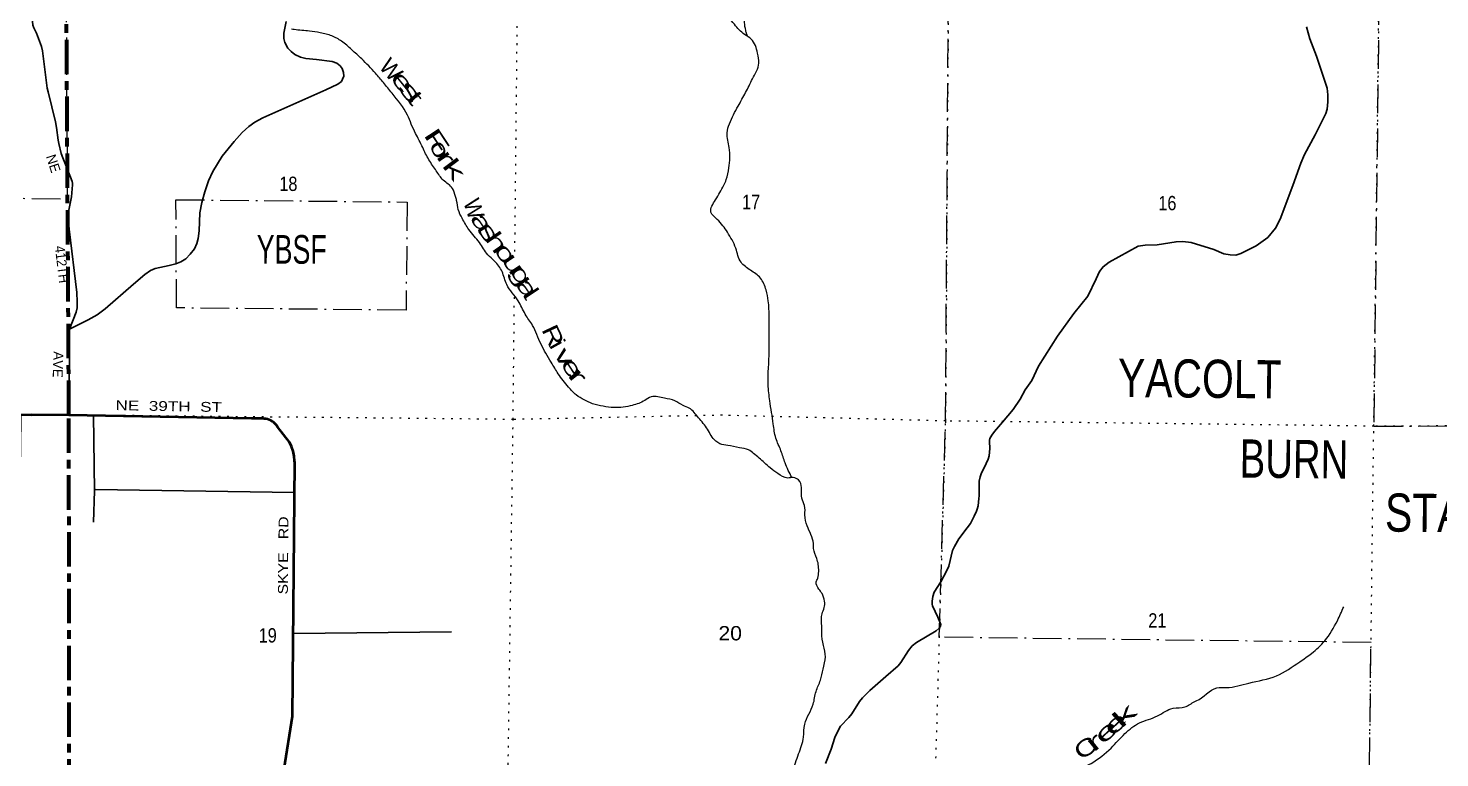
# Model space of a CAD drawing. Header units: feet. Extents: x -481249 to -254670, y -730376 to -544252.
# Drawn here: x -320127 to -302916, y -678822 to -669920 of the extents above; entities that cross this region are included whole.
import ezdxf

# ---------------------------------------------------------------- set-up
doc = ezdxf.new("R2010")
doc.units = ezdxf.units.FT
doc.header["$LTSCALE"] = 70
for name, pattern in [('DOT_DASHED', [7.7, 5, -1.2, 0.3, -1.2]), ('DOTTED', [1.5, 0.3, -1.2]), ('LONG_DASH_SHORT_DASH', [9.9, 6, -1.2, 1.5, -1.2])]:
    doc.linetypes.add(name, pattern=pattern)
for name, color, linetype, lineweight in [('11', 7, 'LONG_DASH_SHORT_DASH', 60), ('26', 7, 'Continuous', 40), ('27', 7, 'Continuous', 13), ('29', 7, 'Continuous', 25), ('39', 7, 'Continuous', 13), ('41', 7, 'Continuous', 13), ('44', 7, 'DOT_DASHED', 13), ('7', 7, 'DOTTED', 13)]:
    doc.layers.add(name, color=color, linetype=linetype, lineweight=lineweight)
doc.layers.add('30', color=7, linetype='Continuous')

msp = doc.modelspace()

# ---------------------------------------------------------------- linework, layer by layer
at = {"layer": '11'}
msp.add_lwpolyline([(-319641.43, -683962.72), (-319626.52, -679952.84), (-319631.01, -674639.32), (-319662.13, -669373.55), (-319514.74, -664080.04), (-319471.65, -658803.22), (-319294.19, -653664.43), (-319210.59, -648350.04), (-319207.82, -643094.74), (-319203.18, -638320.79)], dxfattribs=at)
at = {"layer": '26'}
for points in [[(-320445.73, -675764.24), (-320431.06, -675744.64), (-320418.52, -675723.61), (-320408.24, -675701.39), (-320406.56, -675697.06), (-320263.27, -675314.32), (-320243.64, -675251.48), (-320230.68, -675186.93), (-320224.54, -675121.39), (-320225, -675060.21), (-320219.74, -674634.54), (-320089.44, -674635.34)], [(-317007.41, -678956.6), (-316905.16, -678314.54), (-316877.82, -675220.21), (-316878.57, -675200.23), (-316884.99, -675140.76), (-316897.59, -675082.28), (-316916.23, -675025.44), (-316940.71, -674970.86), (-317086.48, -674784.57), (-317088.01, -674782.09), (-317100.64, -674764.12), (-317115.07, -674747.58), (-317131.15, -674732.64), (-317148.7, -674719.45), (-317167.54, -674708.18), (-317187.45, -674698.93), (-317208.22, -674691.82), (-317229.62, -674686.92), (-317251.42, -674684.28), (-317273.37, -674683.94), (-317405.45, -674680.22), (-319631.01, -674639.32), (-320089.44, -674635.34)]]:
    msp.add_lwpolyline(points, dxfattribs=at)
at = {"layer": '29'}
for p, q in [((-319631.01, -674639.32), (-319627.88, -674325.7)), ((-316884.46, -675584.92), (-319306.27, -675549.49)), ((-316894.32, -677304.5), (-314966.27, -677285.42))]:
    msp.add_line(p, q, dxfattribs=at)
for points in [[(-320019.92, -669580.97), (-320064.49, -669669.88), (-320078.41, -669709.36), (-320083.64, -669749.42), (-320080.74, -669788.33), (-320071.45, -669881.22), (-320059.84, -669916.06), (-320025.43, -669981.6)], [(-316980.48, -669839.09), (-317010.32, -669979.84), (-317009.26, -670045.96), (-316997.53, -670095.01), (-316960.23, -670163.25), (-316920.79, -670205.91), (-316874.97, -670242.16), (-316805.69, -670274.15), (-316742.81, -670289.08), (-316613.85, -670299.75), (-316422, -670325.34), (-316363.39, -670346.66), (-316323.95, -670380.79), (-316299.44, -670412.78), (-316281.32, -670461.83), (-316280.25, -670506.61), (-316294.11, -670542.87), (-316307.96, -670568.46), (-316353.79, -670602.59), (-316498.74, -670670.83), (-317266.11, -671012.06), (-317364.16, -671065.38), (-317436.64, -671118.69), (-317517.64, -671191.21), (-317615.69, -671302.1), (-317760.64, -671481.25), (-317875.74, -671668.92), (-317927.98, -671784.08), (-317973.8, -671916.31), (-318008.98, -672046.4), (-318033.48, -672172.24), (-318042.01, -672394.03)], [(-319625.58, -673593.41), (-319543.99, -673383.56), (-319532.23, -673330.25), (-319530.1, -673257.73), (-319535.46, -673144.7), (-319629.25, -672372.66), (-319636.68, -672272.43), (-319635.62, -672186.06), (-319634.55, -672155.13), (-319628.7, -672118.88), (-319599.41, -671975.98), (-319586.62, -671830.95), (-319586.59, -671811.76), (-319592.99, -671788.3), (-319612.2, -671737.12), (-319705.99, -671502.52), (-319723.56, -671449.19), (-319753.4, -671326.56), (-319761.41, -671284.98), (-319783.24, -671131.42), (-319795.51, -671063.18), (-319882.91, -670696.36), (-319894.62, -670651.57), (-319954.3, -670197.3), (-319966.04, -670141.85), (-320025.43, -669981.6)], [(-304539.21, -669902.31), (-304501.49, -670048.75), (-304418.44, -670262.91), (-304288.34, -670649.87), (-304278.84, -670730.96), (-304278.84, -670819.13), (-304288.12, -670907.31), (-304304.66, -670961.87), (-304433.87, -671220.07), (-304566.42, -671459.57), (-304611.57, -671566.82), (-304709.04, -671838.08), (-304860.97, -672250.83), (-304919.42, -672358.06), (-305014.04, -672473.59), (-305155.83, -672574.65), (-305343.37, -672668.51), (-305403.67, -672687.07), (-305469.68, -672686.51), (-305547.47, -672673.15), (-305670.53, -672621.78), (-305946.37, -672533.92), (-306046.91, -672521.21), (-306131.91, -672524.64), (-306362.96, -672564.88), (-306507.63, -672566.41), (-306593.99, -672579.3), (-306945.97, -672772.93), (-307021.83, -672829.65), (-307066.57, -672888.95), (-307106.03, -672979.13), (-307205.86, -673188.21), (-307377.98, -673400.91), (-307575.91, -673678.88), (-307808.19, -674041.86), (-307889.9, -674218.56), (-307970.37, -674333.02), (-308033.69, -674445.96), (-308117.18, -674571.26), (-308247.41, -674727.48)], [(-318042.01, -672394.03), (-318054.8, -672485.73), (-318070.79, -672545.44), (-318101.7, -672611.56), (-318151.79, -672677.67), (-318206.15, -672733.12), (-318266.9, -672771.51), (-318327.65, -672794.97), (-318407.58, -672814.16), (-318578.11, -672852.55), (-318634.6, -672876.01), (-318706, -672925.06), (-318842.42, -673044.49), (-319187.74, -673343.07), (-319287.93, -673415.57), (-319396.64, -673479.56), (-319625.58, -673593.41)], [(-319625.58, -673593.41), (-319642.53, -673654.41), (-319645.19, -673683.74), (-319643.59, -673730.13), (-319629.74, -673886.88), (-319625.47, -673946.6), (-319627.88, -674325.7)], [(-319332.75, -674641.18), (-319320.48, -675565.34), (-319329.33, -675946.04)], [(-308591.68, -675872.78), (-308563.43, -675813.08), (-308554.91, -675788.55), (-308545.85, -675749.09), (-308534.65, -675658.45), (-308533.06, -675627.52), (-308533.06, -675491.02), (-308530.39, -675446.23), (-308520.26, -675392.91), (-308507.48, -675356.66), (-308447.79, -675232.96), (-308421.67, -675177.5), (-308409.42, -675136.98), (-308403.02, -675047.4), (-308407.29, -674964.22), (-308406.75, -674948.22), (-308400.36, -674926.89), (-308377.44, -674885.31), (-308345.47, -674842.65), (-308247.41, -674727.48)], [(-310290.66, -678572.9), (-310249.09, -678481.2), (-310224.57, -678436.41), (-310122.25, -678329.77), (-310082.81, -678284.99), (-309990.08, -678133.55), (-309954.91, -678090.9), (-309866.44, -678001.31), (-309670.32, -677830.69), (-309521.1, -677698.46), (-309487, -677657.94), (-309393.2, -677510.77), (-309350.58, -677457.46), (-309295.14, -677416.93), (-309056.39, -677271.9), (-309019.1, -677239.91), (-309002.04, -677214.32), (-309000.97, -677195.12), (-309035.07, -677105.54), (-309099.02, -676969.04), (-309106.5, -676945.59), (-309106.5, -676909.33), (-309097.97, -676853.88), (-309081.97, -676802.68), (-309000.97, -676674.71), (-308928.49, -676546.74), (-308902.92, -676482.77), (-308856.01, -676290.81), (-308834.7, -676243.9), (-308779.27, -676150.04), (-308676.95, -676017.81), (-308639.65, -675962.37), (-308591.68, -675872.78)], [(-310405.77, -678892.82), (-310337.56, -678717.93), (-310290.66, -678572.9)]]:
    msp.add_lwpolyline(points, dxfattribs=at)
at = {"layer": '39'}
for points in [[(-310816.5, -675403.56), (-310898.28, -675223.63), (-310948.46, -675076.67), (-311010.55, -674921.53), (-311042.38, -674748.74), (-311084.82, -674465.58), (-311104.34, -674268.91), (-311091.16, -673862.2), (-311092.8, -673675.78), (-311091.92, -673449.3), (-311103.35, -673246.71), (-311129.69, -673114.09), (-311199.91, -672968.86), (-311318.81, -672873.12), (-311435.68, -672775.4), (-311499.56, -672604.2), (-311601.19, -672410.46), (-311725.3, -672252.52), (-311802.24, -672163.33), (-311746.29, -672013.73), (-311645.94, -671836.65), (-311615.03, -671766.9), (-311583.2, -671625), (-311580.04, -671376.51), (-311605.79, -671197.79), (-311576.34, -671085.93), (-311471.51, -670870.82), (-311379.3, -670703.66), (-311295.12, -670538.39), (-311218.59, -670344.96), (-311233.08, -670224.51), (-311310.97, -670053.14), (-311392.32, -669995.96), (-311516.86, -669872.08), (-311646.8, -669700.03), (-311764.57, -669516.11), (-311854.12, -669316.52), (-311935.69, -669119.03), (-312026.41, -669011.63), (-312130.63, -668863.96), (-312197.88, -668642.61), (-312317.63, -668456.66), (-312399.68, -668297.25), (-312319.22, -668109.89), (-312212.42, -667896.81), (-312162.8, -667773.19), (-312107.58, -667681.71), (-312072.51, -667599.98), (-312045.78, -667544.21), (-312024.87, -667474.33), (-311969.38, -667360.8), (-311872.74, -667317.96), (-311766.13, -667277.26), (-311701.64, -667244.02), (-311599.41, -667233.32), (-311655.98, -667116.33), (-311739.08, -667039.09), (-311853.18, -666881.27), (-311965.94, -666775.59), (-312060.69, -666670.13), (-312183.64, -666578.34), (-312294.19, -666456.65), (-312337.41, -666391.95), (-312215.22, -666385.52), (-312117.29, -666398.81), (-312017.4, -666414.14), (-311924.04, -666471.47), (-311878.28, -666494.11), (-311857.5, -666434.25), (-311834.8, -666380.43), (-311810.09, -666326.63), (-311768.89, -666234.97), (-311731.89, -666159.29), (-311704.98, -666089.48), (-311647.83, -665845.7), (-311623.68, -665521.31), (-311602.31, -665257.02), (-311548.37, -664951.06), (-311436.31, -664639.83), (-311312.19, -664324.76), (-311213.16, -664093.55), (-311160.62, -663897.8), (-311148.9, -663605.32), (-311197.45, -663330.1), (-311221.91, -662892.84), (-311234.89, -662654.16), (-311225.41, -662538.03), (-311201.1, -662357.96), (-311161.49, -662234.2), (-311149.82, -662104.07), (-311152.95, -661877.54), (-311157.31, -661590.87), (-311175.06, -661412.25), (-311183.13, -661259.82), (-311132.84, -660925.75), (-311125.85, -660691.34), (-311126.55, -660449.79)], [(-311368.23, -669990.26), (-311377.7, -669948.05), (-311392.49, -669851.65), (-311383.56, -669779.61), (-311366.35, -669685.63), (-311359.1, -669587.51), (-311374.07, -669505.14), (-311405.93, -669334.36), (-311464.62, -669227.37), (-311553.11, -669101.95), (-311618.02, -669010.91), (-311670.15, -668859.91), (-311718.78, -668749.04), (-311739.53, -668648.56), (-311681.67, -668507), (-311533.32, -668332.55), (-311379.21, -668178.21), (-311231.37, -668043.83), (-311176.15, -667952.35), (-310985.28, -667740.36), (-310816.61, -667542.12), (-310682.9, -667417.58), (-310539.78, -667182.93), (-310302.48, -667097.82), (-309838.49, -666975.56), (-309407.63, -666939.06), (-309137.55, -666952.58), (-308841.93, -667004.52), (-308644.99, -666944.94), (-308420.68, -666779.49), (-308254.57, -666625.31), (-308134.39, -666462.51), (-308069.89, -666270.94), (-308029.57, -666091.07), (-307950.71, -665871.62), (-307831.01, -665746.9), (-307634.97, -665601.12), (-307339.12, -665476.68), (-306947.03, -665341.47), (-306653.78, -665421.44), (-306471.19, -665546.07), (-306146.06, -665638.48), (-305962.76, -665707), (-305664.25, -665688.82), (-305415.68, -665661.98), (-305177.01, -665627), (-304853.32, -665675.29), (-304713.19, -665675.11), (-304504.19, -665611.68), (-304328.55, -665495.7), (-304097.05, -665394.48), (-303943.38, -665274.21), (-303791.25, -665117.84), (-303723.66, -665046.23)], [(-313245.32, -674503.7), (-313444.13, -674394.89), (-313539, -674299.45), (-313665.04, -674135.47), (-313749.35, -673996.08), (-313874.64, -673773.97), (-313977.84, -673546.15), (-314066.2, -673410.71), (-314152.21, -673247.24), (-314291.82, -673049.01), (-314349.85, -672889.91), (-314440.32, -672762.47), (-314523.39, -672683.22), (-314625.61, -672535.58), (-314753.72, -672377.58), (-314836.02, -672238.21), (-314882.74, -672133.38), (-314903.33, -672020.87), (-314916.75, -671974.6), (-314953.51, -671873.91), (-315066.32, -671772.23), (-315150.98, -671660.89), (-315241.35, -671525.43), (-315317.52, -671376.12), (-315403.4, -671202.64), (-315456.04, -671091.71), (-315502.65, -670978.87), (-315691.46, -670713.85), (-315795.91, -670584.22), (-315894.53, -670468.69), (-316060.47, -670294.17), (-316183.16, -670182.34), (-316305.96, -670078.53), (-316423.26, -670014.87), (-316566.88, -669974.92), (-316696.75, -669955.2), (-316884.69, -669936.73), (-316918.81, -669932.16)], [(-311368.23, -669990.26), (-311362.77, -670009.82), (-311360.17, -670018.91)], [(-311249.46, -683626.19), (-311229.09, -683605.43), (-311158.04, -683528.19), (-311087.19, -683466.97), (-311028.39, -683407.61), (-310989.13, -683311.91), (-310963.99, -683224.04), (-310954.99, -683145.99), (-310959.14, -682999.62), (-310980.19, -682923.19), (-311020.41, -682780.36), (-311037.63, -682718), (-311038.08, -682595.73), (-311028.7, -682487.62), (-310994.43, -682311.68), (-310929.68, -682100.06), (-310876.19, -681986.51), (-310820.67, -681870.98), (-310777.44, -681777.34), (-310794.25, -681682.92), (-310846.89, -681572), (-310883.04, -681423.21), (-310898.93, -681256.64), (-310896.54, -681068.27), (-310894.53, -680909.95), (-310898.75, -680769.59), (-310915.18, -680645.11), (-310954.17, -680562.43), (-310984.81, -680453.8), (-310995.47, -680347.43), (-310959.43, -680189.56), (-310923.93, -680073.77), (-310874.39, -679956.15), (-310845.14, -679860.33), (-310839.89, -679762.18), (-310866.05, -679615.53), (-310853.75, -679435.3), (-310815.85, -679131.13), (-310800.08, -678993.04), (-310733.23, -678773.43), (-310674.59, -678569.75), (-310658.56, -678411.62), (-310555.38, -678168.43), (-310521.36, -678012.53), (-310467.57, -677874.93), (-310435.81, -677739.05), (-310405.9, -677591.12), (-310430.14, -677450.5), (-310452.19, -677295.88), (-310452.77, -677183.63), (-310456.13, -677133.48), (-310447.26, -677065.45), (-310420.27, -676989.63), (-310417.28, -676911.5), (-310448.1, -676816.9), (-310485.47, -676764.3), (-310518.38, -676675.69), (-310499.78, -676629.83), (-310488.72, -676547.79), (-310493.63, -676461.54), (-310512.76, -676391.14), (-310551.23, -676268.38), (-310552.47, -676208.24), (-310629.8, -675992.77), (-310656.12, -675858.14), (-310660.67, -675743.83), (-310693.57, -675655.22), (-310697.92, -675524.88), (-310734.78, -675432.2), (-310798.47, -675403.31), (-310866.6, -675408.44), (-310986, -675352.78), (-311079.23, -675285.42), (-311148.5, -675222.39), (-311283.18, -675108.4), (-311342.69, -675065.54), (-311454.47, -675040.04), (-311598.22, -675010.11), (-311694.07, -674990.83), (-311743.7, -674958.12), (-311798.9, -674891.26), (-311843.94, -674812.5), (-311954.27, -674672.77), (-312066.88, -674555.06), (-312142.53, -674522.01), (-312241.92, -674466.61), (-312367.63, -674434.91), (-312531.58, -674418.75), (-312610.2, -674461.83), (-312761.11, -674522), (-312985.66, -674549.16), (-313245.32, -674503.7)], [(-310486.41, -683475.5), (-310293.47, -683352.02), (-309946.51, -683024.79), (-309812.78, -682898.25), (-309741.65, -682814.99), (-309751.93, -682678.56), (-309780.2, -682539.89), (-309840.2, -682378.77), (-309893.7, -682177.64), (-309883.07, -681971.34), (-309848.49, -681771.35), (-309849.82, -681560.88), (-309857.84, -681404.44), (-309876.12, -681267.91), (-309880.01, -681101.5), (-309868.6, -680991.41), (-309838.7, -680843.48), (-309726.22, -680656.53), (-309556.58, -680540.48), (-309338.07, -680358.91), (-309230.74, -680262.09), (-309174.15, -680062.39), (-309086.75, -679800.96), (-309002.77, -679651.73), (-308827.99, -679445.55), (-308650.28, -679323.58), (-308485.79, -679297.66), (-308285.21, -679266.19), (-308081.62, -679156.58), (-307833.37, -678997.46), (-307578.26, -678928.61), (-307394.55, -678965.07), (-307167.38, -678889.84), (-306922.77, -678702.61), (-306754.38, -678526.41), (-306576.56, -678396.43), (-306357.27, -678311.08), (-306167.9, -678217.33), (-306023.56, -678201.17), (-305902.63, -678136.59), (-305884.51, -678128.81), (-305632.26, -677969.73), (-305518.09, -677965.2), (-305243.14, -677910.64), (-304905.69, -677820.82), (-304623.25, -677650.11), (-304477.82, -677547.77), (-304317.71, -677393.51), (-304164.46, -677148.97), (-304086.23, -676979.61)]]:
    msp.add_spline(points, degree=3, dxfattribs=at)
at = {"layer": '44'}
msp.add_line((-320083.3, -671998.08), (-319646.6, -672001.6), dxfattribs=at)
for points in [[(-319646.6, -672001.6), (-319662.13, -669373.55), (-319514.74, -664080.04), (-319471.65, -658803.22), (-313980.5, -658958.64)], [(-322194.7, -669304.09), (-322240.47, -671943.77), (-320083.3, -671998.08)]]:
    msp.add_lwpolyline(points, dxfattribs=at)
for points in [[(-308906.9, -669436.93), (-303657.14, -669527.09), (-303719.89, -674775.6), (-298424.75, -674760.12), (-298474.29, -677400.28), (-299794.6, -677404.14), (-299844.12, -680043.16), (-301146.51, -680030.23), (-301160.13, -681350.15), (-302480.07, -681337.05), (-302466.44, -680017.12), (-303786.38, -680004.02), (-303753.46, -677415.39), (-309019.25, -677351.11), (-308941.95, -674711.86)], [(-318326.51, -672012.25), (-315507.03, -672040.49), (-315520.81, -673360.42), (-318318.71, -673332.4)]]:
    msp.add_lwpolyline(points, close=True, dxfattribs=at)
at = {"layer": '7'}
msp.add_line((-320089.44, -674635.34), (-324924.59, -674464.98), dxfattribs=at)
for points in [[(-314193.27, -672645.08), (-314159.75, -669432.92), (-314097.29, -664206.45), (-313980.5, -658958.64), (-313633.1, -653679.75), (-313641.96, -648394.23)], [(-308272.31, -648501.98), (-308497.18, -653748.39), (-308862.34, -659007.01), (-308829.4, -664130.49), (-308906.9, -669436.93), (-308941.95, -674711.86), (-309097.63, -680027.31), (-309146.1, -684104.47)], [(-303829.43, -684174.47), (-303786.38, -680004.02), (-303719.89, -674775.6), (-303657.14, -669527.09), (-303589.84, -664234.54), (-303528.11, -659066.19), (-303313.61, -653847.71), (-303076.12, -648553.36)], [(-314392.55, -684034.2), (-314296.96, -681794.09), (-314289.57, -679955.94), (-314214.64, -674693.56), (-314198.31, -673128.21)], [(-298094.41, -674764.28), (-298424.75, -674760.12), (-303719.89, -674775.6), (-308941.95, -674711.86), (-311663.61, -674642.47), (-314214.64, -674693.56), (-319631.01, -674639.32), (-320089.44, -674635.34)]]:
    msp.add_lwpolyline(points, dxfattribs=at)

# ---------------------------------------------------------------- texts
at = {"layer": '27'}
for s, rotation, width, p in [('NE  39TH  ST', 358.947, 1.3, (-319063.85, -674579.73)), ('SKYE   RD', 89.494, 1.2, (-316962.04, -676829.25))]:
    msp.add_text(s, height=120, rotation=rotation, dxfattribs=dict(at, width=width)).set_placement(p)
at = {"layer": '30'}
for s, rotation, p in [('NE', 287.904, (-319912.59, -671483.3)), ('AVE', 268.09, (-319818.18, -673861.16))]:
    msp.add_text(s, height=120, rotation=rotation, dxfattribs=at).set_placement(p)
at = {"layer": '30', "width": 0.95}
msp.add_text('412TH', height=120, rotation=276.927, dxfattribs=at).set_placement((-319803.7, -672581.78))
at = {"layer": '41'}
msp.add_text('W', height=200, rotation=310.733, dxfattribs=at).set_placement((-315861.01, -670394.15))
for s, rotation, width, p in [('e', 308.783, 1.8, (-315722.69, -670531.43)), ('s', 307.861, 2.05, (-315631.4, -670644.99)), ('t', 309.981, 1.8, (-315529.21, -670777.86)), ('F', 303.36, 1.9, (-315313.97, -671219.33)), ('o', 297.532, 1.4, (-315242.67, -671347.77)), ('r', 304.438, 1.8, (-315158.53, -671487.77)), ('k', 306.841, 1.95, (-315090.35, -671595.96)), ('W', 288.273, 0.95, (-314824.44, -672040.78)), ('a', 302.616, 1.65, (-314746.12, -672238.03)), ('s', 303.122, 1.85, (-314665.26, -672357.51)), ('h', 304.713, 1.7, (-314568.11, -672486.03)), ('o', 304.991, 1.65, (-314459.33, -672621.95)), ('u', 302.958, 1.7, (-314362.99, -672741.67)), ('g', 302.408, 1.7, (-314264.93, -672878.62)), ('a', 303.12, 1.7, (-314194.47, -673037.15)), ('l', 303.635, 1.35, (-314101.63, -673176.4)), ('R', 295.174, 1.35, (-313873.2, -673595.37)), ('i', 299.219, 1.25, (-313779.38, -673791.03)), ('v', 300.119, 1.6, (-313723.9, -673889.69)), ('e', 303.081, 1.6, (-313643.32, -674015.54)), ('r', 308.824, 2, (-313558.89, -674155.87)), ('e', 42.219, 1.9, (-306911.93, -678570.57)), ('k', 42.461, 2.15, (-306803.22, -678475.81)), ('e', 43.297, 1.95, (-307022.17, -678671.76)), ('C', 34.661, 1.45, (-307292.65, -678860.87)), ('r', 38.539, 2, (-307138.37, -678761.78))]:
    msp.add_text(s, height=200, rotation=rotation, dxfattribs=dict(at, width=width)).set_placement(p)
at = {"layer": '44'}
for s, height, rotation, width, p in [('YBSF', 350, 359.819, 0.7, (-317342.26, -672792.08)), ('YACOLT', 465.9, 359.433, 0.8, (-306841.57, -674418.4)), ('BURN', 465.9, 359.433, 0.75, (-305357.3, -675402.25)), ('STATE', 465.9, 359.433, 0.8, (-303585.45, -676061.2))]:
    msp.add_text(s, height=height, rotation=rotation, dxfattribs=dict(at, width=width)).set_placement(p)
at = {"layer": '7'}
for s, width, p in [('18', 0.85, (-317065.77, -671905.9)), ('17', 0.85, (-311423.88, -672127.81)), ('16', 0.85, (-306347.94, -672141.06)), ('21', 0.85, (-306470.15, -677232.76)), ('19', 0.85, (-317317.82, -677415.81)), ('20', 1.1, (-311711.02, -677389.34))]:
    msp.add_text(s, height=175, dxfattribs=dict(at, width=width)).set_placement(p)

doc.saveas('drawing.dxf')
